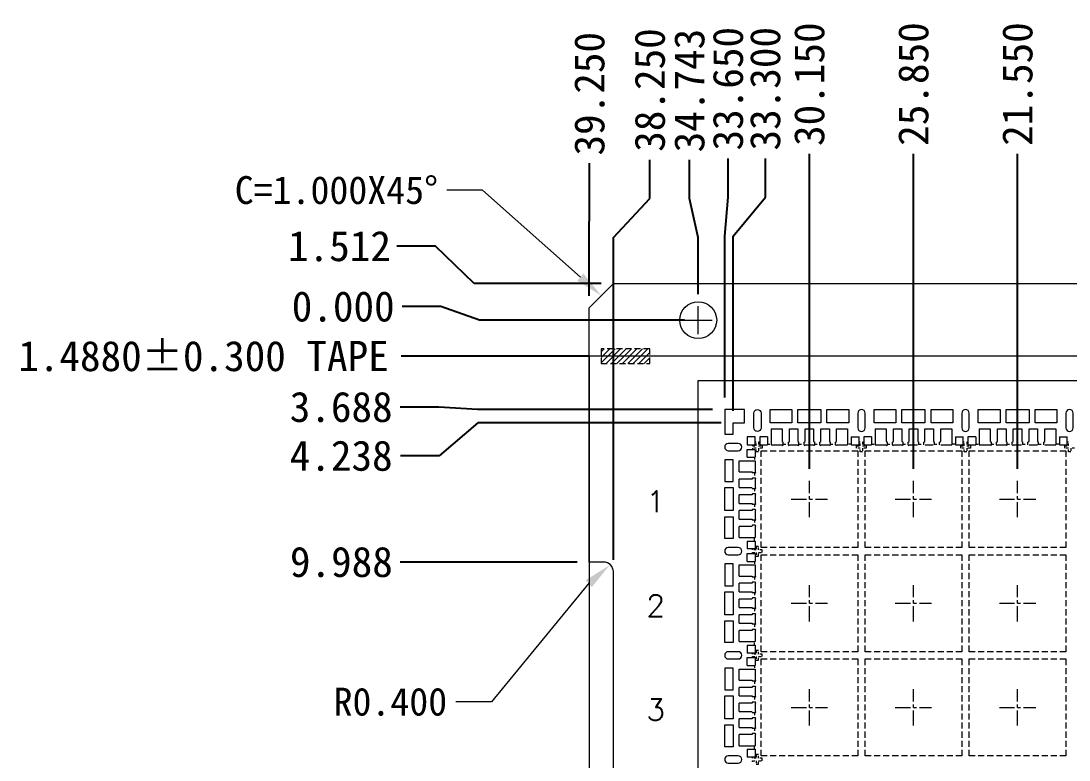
# Model space of a CAD drawing. Header units: millimetres. Extents: x -176 to -53, y -166 to -6.
# Drawn here: x -175.19 to -131.89, y -36.11 to -5.6 of the extents above; entities that cross this region are included whole.
import ezdxf

# ---------------------------------------------------------------- set-up
doc = ezdxf.new("R2010")
doc.units = ezdxf.units.MM
for name, pattern in [('CENTER', [2, 1.25, -0.25, 0.25, -0.25]), ('DASHED', [0.75, 0.5, -0.25]), ('HIDDEN', [0.375, 0.25, -0.125])]:
    doc.linetypes.add(name, pattern=pattern)
doc.layers.get('Defpoints').update_dxf_attribs({"lineweight": 18})
for name, color, linetype, lineweight in [('1', 7, 'Continuous', 18), ('1D', 4, 'Continuous', 18), ('DIM', 4, 'Continuous', 18), ('ETCH', 4, 'Continuous', 15), ('Pkg', 2, 'DASHED', 9)]:
    doc.layers.add(name, color=color, linetype=linetype, lineweight=lineweight)
doc.layers.add('标注', color=4, linetype='Continuous')
doc.styles.add('宋体', font='SimSun.ttf')
doc.dimstyles.new('St. ZB', dxfattribs={"dimtxt": 1.25, "dimasz": 0.8, "dimexe": 0.3, "dimexo": 0.2, "dimgap": 0.3, "dimtad": 0, "dimdec": 3, "dimzin": 0, "dimdsep": 46, "dimtxsty": '宋体', "dimcen": 0.09, "dimdle": 1.6, "dimclrd": 7, "dimclre": 1, "dimclrt": 256, "dimadec": 0, "dimazin": 0, "dimtfac": 1, "dimtdec": 3, "dimtmove": 0, "dimatfit": 3, "dimfxl": 1, "dimtolj": 1, "dimtzin": 0, "dimarcsym": 0})

# ---------------------------------------------------------------- blocks, each defined once
blk = doc.blocks.new('*D20')
at = {"layer": 'Defpoints', "color": 0, "transparency": 16777216}
for p in [(1749.783, 719.327), (1771.333, 712.452), (1749.783, 705.814)]:
    blk.add_point(p, dxfattribs=at)
at = {"layer": '标注', "color": 1, "linetype": 'Continuous', "lineweight": -2, "transparency": 16777216}
blk.add_line((1749.783, 706.314), (1749.783, 719.327), dxfattribs=at)
at = {"layer": '标注', "lineweight": 5, "transparency": 16777216, "insert": (1749.783, 722.203), "char_height": 1.25, "attachment_point": 5, "rotation": 90, "style": '宋体'}
blk.add_mtext('\\A1;21.550', dxfattribs=at)
blk = doc.blocks.new('*D21')
at = {"layer": 'Defpoints', "color": 0, "transparency": 16777216}
for p in [(1745.483, 719.327), (1771.333, 712.452), (1745.483, 705.814)]:
    blk.add_point(p, dxfattribs=at)
at = {"layer": '标注', "color": 1, "linetype": 'Continuous', "lineweight": -2, "transparency": 16777216}
blk.add_line((1745.483, 706.314), (1745.483, 719.327), dxfattribs=at)
at = {"layer": '标注', "lineweight": 5, "transparency": 16777216, "insert": (1745.483, 722.203), "char_height": 1.25, "attachment_point": 5, "rotation": 90, "style": '宋体'}
blk.add_mtext('\\A1;25.850', dxfattribs=at)
blk = doc.blocks.new('*D22')
at = {"layer": 'Defpoints', "color": 0, "transparency": 16777216}
for p in [(1741.183, 719.327), (1771.333, 712.452), (1741.183, 705.814)]:
    blk.add_point(p, dxfattribs=at)
at = {"layer": '标注', "color": 1, "linetype": 'Continuous', "lineweight": -2, "transparency": 16777216}
blk.add_line((1741.183, 706.314), (1741.183, 719.327), dxfattribs=at)
at = {"layer": '标注', "lineweight": 5, "transparency": 16777216, "insert": (1741.183, 722.196), "char_height": 1.25, "attachment_point": 5, "rotation": 90, "style": '宋体'}
blk.add_mtext('\\A1;30.150', dxfattribs=at)
blk = doc.blocks.new('*D31')
at = {"layer": 'Defpoints', "color": 0, "transparency": 16777216}
for p in [(1737.822, 719.125), (1771.333, 712.452), (1737.683, 708.764)]:
    blk.add_point(p, dxfattribs=at)
at = {"layer": '标注', "color": 1, "lineweight": -2, "transparency": 16777216}
for p, q in [((1737.822, 717.525), (1737.822, 719.125)), ((1737.683, 715.925), (1737.822, 717.525)), ((1737.683, 709.264), (1737.683, 715.925))]:
    blk.add_line(p, q, dxfattribs=at)
at = {"layer": '标注', "lineweight": 5, "transparency": 16777216, "insert": (1737.822, 722.009), "char_height": 1.25, "attachment_point": 5, "rotation": 90, "style": '宋体'}
blk.add_mtext('\\A1;33.650', dxfattribs=at)
blk = doc.blocks.new('*D32')
at = {"layer": 'Defpoints', "color": 0, "transparency": 16777216}
for p in [(1736.229, 719.073), (1736.59, 713.027), (1771.333, 712.452)]:
    blk.add_point(p, dxfattribs=at)
at = {"layer": '标注', "color": 1, "linetype": 'Continuous', "lineweight": -2, "transparency": 16777216}
for p, q in [((1736.229, 717.473), (1736.229, 719.073)), ((1736.59, 715.873), (1736.229, 717.473)), ((1736.59, 713.527), (1736.59, 715.873))]:
    blk.add_line(p, q, dxfattribs=at)
at = {"layer": '标注', "lineweight": 5, "transparency": 16777216, "insert": (1736.229, 721.932), "char_height": 1.25, "attachment_point": 5, "rotation": 90, "style": '宋体'}
blk.add_mtext('\\A1;34.743', dxfattribs=at)
blk = doc.blocks.new('*D33')
at = {"layer": 'Defpoints', "color": 0, "transparency": 16777216}
for p in [(1732.098, 718.933), (1732.083, 712.964), (1771.333, 712.452)]:
    blk.add_point(p, dxfattribs=at)
at = {"layer": '标注', "color": 1, "linetype": 'Continuous', "lineweight": -2, "transparency": 16777216}
for p, q in [((1732.098, 717.333), (1732.098, 718.933)), ((1732.083, 715.733), (1732.098, 717.333)), ((1732.083, 713.464), (1732.083, 715.733))]:
    blk.add_line(p, q, dxfattribs=at)
at = {"layer": '标注', "lineweight": 5, "transparency": 16777216, "insert": (1732.098, 721.802), "char_height": 1.25, "attachment_point": 5, "rotation": 90, "style": '宋体'}
blk.add_mtext('\\A1;39.250', dxfattribs=at)
blk = doc.blocks.new('*D34')
at = {"layer": 'Defpoints', "color": 0, "transparency": 16777216}
for p in [(1734.594, 719.071), (1771.333, 712.452), (1733.083, 702.064)]:
    blk.add_point(p, dxfattribs=at)
at = {"layer": '标注', "color": 1, "lineweight": -2, "transparency": 16777216}
for p, q in [((1734.594, 717.471), (1734.594, 719.071)), ((1733.083, 715.871), (1734.594, 717.471)), ((1733.083, 702.564), (1733.083, 715.871))]:
    blk.add_line(p, q, dxfattribs=at)
at = {"layer": '标注', "lineweight": 5, "transparency": 16777216, "insert": (1734.594, 721.955), "char_height": 1.25, "attachment_point": 5, "rotation": 90, "style": '宋体'}
blk.add_mtext('\\A1;38.250', dxfattribs=at)
blk = doc.blocks.new('*D35')
at = {"layer": 'Defpoints', "color": 0, "transparency": 16777216}
for p in [(1736.59, 712.452), (1724.278, 702.466), (1732.083, 702.464)]:
    blk.add_point(p, dxfattribs=at)
at = {"layer": '标注', "color": 1, "linetype": 'Continuous', "lineweight": -2, "transparency": 16777216}
for p, q in [((1725.878, 702.466), (1724.278, 702.466)), ((1727.478, 702.464), (1725.878, 702.466)), ((1731.583, 702.464), (1727.478, 702.464))]:
    blk.add_line(p, q, dxfattribs=at)
at = {"layer": '标注', "lineweight": 5, "transparency": 16777216, "insert": (1721.846, 702.466), "char_height": 1.25, "attachment_point": 5, "style": '宋体'}
blk.add_mtext('\\A1;9.988', dxfattribs=at)
blk = doc.blocks.new('*D36')
at = {"layer": 'Defpoints', "color": 0, "transparency": 16777216}
for p in [(1736.59, 712.452), (1738.033, 708.214), (1724.288, 706.851)]:
    blk.add_point(p, dxfattribs=at)
at = {"layer": '标注', "color": 1, "lineweight": -2, "transparency": 16777216}
for p, q in [((1727.488, 708.214), (1725.888, 706.851)), ((1737.533, 708.214), (1727.488, 708.214)), ((1725.888, 706.851), (1724.288, 706.851))]:
    blk.add_line(p, q, dxfattribs=at)
at = {"layer": '标注', "lineweight": 5, "transparency": 16777216, "insert": (1721.837, 706.851), "char_height": 1.25, "attachment_point": 5, "style": '宋体'}
blk.add_mtext('\\A1;4.238', dxfattribs=at)
blk = doc.blocks.new('*D37')
at = {"layer": 'Defpoints', "color": 0, "transparency": 16777216}
for p in [(1736.59, 712.452), (1724.267, 708.865), (1737.683, 708.764)]:
    blk.add_point(p, dxfattribs=at)
at = {"layer": '标注', "color": 1, "lineweight": -2, "transparency": 16777216}
for p, q in [((1725.867, 708.865), (1724.267, 708.865)), ((1727.467, 708.764), (1725.867, 708.865)), ((1737.183, 708.764), (1727.467, 708.764))]:
    blk.add_line(p, q, dxfattribs=at)
at = {"layer": '标注', "lineweight": 5, "transparency": 16777216, "insert": (1721.837, 708.865), "char_height": 1.25, "attachment_point": 5, "style": '宋体'}
blk.add_mtext('\\A1;3.688', dxfattribs=at)
blk = doc.blocks.new('*D38')
at = {"layer": 'Defpoints', "color": 0, "transparency": 16777216}
for p in [(1724.133, 715.504), (1733.083, 713.964), (1736.59, 712.452)]:
    blk.add_point(p, dxfattribs=at)
at = {"layer": '标注', "color": 1, "linetype": 'Continuous', "lineweight": -2, "transparency": 16777216}
for p, q in [((1725.733, 715.504), (1724.133, 715.504)), ((1727.333, 713.964), (1725.733, 715.504)), ((1732.583, 713.964), (1727.333, 713.964))]:
    blk.add_line(p, q, dxfattribs=at)
at = {"layer": '标注', "lineweight": 5, "transparency": 16777216, "insert": (1721.767, 715.504), "char_height": 1.25, "attachment_point": 5, "style": '宋体'}
blk.add_mtext('\\A1;1.512', dxfattribs=at)
blk = doc.blocks.new('*D39')
at = {"layer": 'Defpoints', "color": 0, "transparency": 16777216}
for p in [(1736.59, 712.452), (1725.654, 682.471), (1732.083, 682.464)]:
    blk.add_point(p, dxfattribs=at)
at = {"layer": '标注', "color": 1, "linetype": 'Continuous', "lineweight": -2, "transparency": 16777216}
for p, q in [((1727.254, 682.471), (1725.654, 682.471)), ((1728.854, 682.464), (1727.254, 682.471)), ((1731.583, 682.464), (1728.854, 682.464))]:
    blk.add_line(p, q, dxfattribs=at)
at = {"layer": '标注', "lineweight": 5, "transparency": 16777216, "insert": (1722.785, 682.471), "char_height": 1.25, "attachment_point": 5, "style": '宋体'}
blk.add_mtext('\\A1;29.988', dxfattribs=at)
blk = doc.blocks.new('*D40')
at = {"layer": 'Defpoints', "color": 0, "transparency": 16777216}
for p in [(1736.59, 712.452), (1725.668, 667.471), (1732.083, 667.464)]:
    blk.add_point(p, dxfattribs=at)
at = {"layer": '标注', "color": 1, "linetype": 'Continuous', "lineweight": -2, "transparency": 16777216}
for p, q in [((1727.268, 667.471), (1725.668, 667.471)), ((1728.868, 667.464), (1727.268, 667.471)), ((1731.583, 667.464), (1728.868, 667.464))]:
    blk.add_line(p, q, dxfattribs=at)
at = {"layer": '标注', "lineweight": 5, "transparency": 16777216, "insert": (1722.785, 667.471), "char_height": 1.25, "attachment_point": 5, "style": '宋体'}
blk.add_mtext('\\A1;44.988', dxfattribs=at)
blk = doc.blocks.new('*D41')
at = {"layer": 'Defpoints', "color": 0, "transparency": 16777216}
for p in [(1736.59, 712.452), (1725.717, 674.962), (1733.682, 674.964)]:
    blk.add_point(p, dxfattribs=at)
at = {"layer": '标注', "color": 1, "linetype": 'Continuous', "lineweight": -2, "transparency": 16777216}
for p, q in [((1727.317, 674.962), (1725.717, 674.962)), ((1728.917, 674.964), (1727.317, 674.962)), ((1733.182, 674.964), (1728.917, 674.964))]:
    blk.add_line(p, q, dxfattribs=at)
at = {"layer": '标注', "lineweight": 5, "transparency": 16777216, "insert": (1722.855, 674.962), "char_height": 1.25, "attachment_point": 5, "style": '宋体'}
blk.add_mtext('\\A1;37.488', dxfattribs=at)
blk = doc.blocks.new('*D42')
at = {"layer": 'Defpoints', "color": 0, "transparency": 16777216}
for p in [(1736.59, 712.452), (1726.074, 638.978), (1732.588, 638.964)]:
    blk.add_point(p, dxfattribs=at)
at = {"layer": '标注', "color": 1, "linetype": 'Continuous', "lineweight": -2, "transparency": 16777216}
for p, q in [((1727.674, 638.978), (1726.074, 638.978)), ((1729.274, 638.964), (1727.674, 638.978)), ((1732.088, 638.964), (1729.274, 638.964))]:
    blk.add_line(p, q, dxfattribs=at)
at = {"layer": '标注', "lineweight": 5, "transparency": 16777216, "insert": (1717.413, 638.978), "char_height": 1.25, "attachment_point": 5, "style": '宋体'}
blk.add_mtext('\\A1;73.4880%%p0.300 TAPE', dxfattribs=at)
blk = doc.blocks.new('*D43')
at = {"layer": 'Defpoints', "color": 0, "transparency": 16777216}
for p in [(1736.59, 712.452), (1726.185, 635.95), (1733.083, 635.964)]:
    blk.add_point(p, dxfattribs=at)
at = {"layer": '标注', "color": 1, "linetype": 'Continuous', "lineweight": -2, "transparency": 16777216}
for p, q in [((1727.785, 635.95), (1726.185, 635.95)), ((1729.385, 635.964), (1727.785, 635.95)), ((1732.583, 635.964), (1729.385, 635.964))]:
    blk.add_line(p, q, dxfattribs=at)
at = {"layer": '标注', "lineweight": 5, "transparency": 16777216, "insert": (1723.326, 635.95), "char_height": 1.25, "attachment_point": 5, "style": '宋体'}
blk.add_mtext('\\A1;76.488', dxfattribs=at)
blk = doc.blocks.new('*D44')
at = {"layer": 'Defpoints', "color": 0, "transparency": 16777216}
for p in [(1724.356, 713.013), (1736.515, 712.452), (1736.59, 712.452)]:
    blk.add_point(p, dxfattribs=at)
at = {"layer": '标注', "color": 1, "linetype": 'Continuous', "lineweight": -2, "transparency": 16777216}
for p, q in [((1725.956, 713.013), (1724.356, 713.013)), ((1727.556, 712.452), (1725.956, 713.013)), ((1736.015, 712.452), (1727.556, 712.452))]:
    blk.add_line(p, q, dxfattribs=at)
at = {"layer": '标注', "lineweight": 5, "transparency": 16777216, "insert": (1721.92, 713.013), "char_height": 1.25, "attachment_point": 5, "style": '宋体'}
blk.add_mtext('\\A1;0.000', dxfattribs=at)
blk = doc.blocks.new('*D45')
at = {"layer": 'Defpoints', "color": 0, "transparency": 16777216}
for p in [(1736.59, 712.452), (1724.32, 710.964), (1732.583, 710.964)]:
    blk.add_point(p, dxfattribs=at)
at = {"layer": '标注', "color": 1, "linetype": 'Continuous', "lineweight": -2, "transparency": 16777216}
blk.add_line((1732.083, 710.964), (1724.32, 710.964), dxfattribs=at)
at = {"layer": '标注', "lineweight": 5, "transparency": 16777216, "insert": (1716.148, 710.964), "char_height": 1.25, "attachment_point": 5, "style": '宋体'}
blk.add_mtext('\\A1;1.4880%%P0.300 TAPE', dxfattribs=at)
blk = doc.blocks.new('*D50')
at = {"layer": 'Defpoints', "color": 0, "transparency": 16777216}
for p in [(1736.59, 712.452), (1725.668, 647.464), (1732.083, 647.464)]:
    blk.add_point(p, dxfattribs=at)
at = {"layer": '标注', "color": 1, "lineweight": -2, "transparency": 16777216}
blk.add_line((1731.583, 647.464), (1725.668, 647.464), dxfattribs=at)
at = {"layer": '标注', "lineweight": 5, "transparency": 16777216, "insert": (1722.781, 647.464), "char_height": 1.25, "attachment_point": 5, "style": '宋体'}
blk.add_mtext('\\A1;64.988', dxfattribs=at)
blk = doc.blocks.new('*D51')
at = {"layer": 'Defpoints', "color": 0, "transparency": 16777216}
for p in [(1739.362, 719.125), (1771.333, 712.452), (1738.033, 708.214)]:
    blk.add_point(p, dxfattribs=at)
at = {"layer": '标注', "color": 1, "lineweight": -2, "transparency": 16777216}
for p, q in [((1739.362, 717.525), (1739.362, 719.125)), ((1738.033, 715.925), (1739.362, 717.525)), ((1738.033, 708.714), (1738.033, 715.925))]:
    blk.add_line(p, q, dxfattribs=at)
at = {"layer": '标注', "lineweight": 5, "transparency": 16777216, "insert": (1739.362, 722.009), "char_height": 1.25, "attachment_point": 5, "rotation": 90, "style": '宋体'}
blk.add_mtext('\\A1;33.300', dxfattribs=at)

msp = doc.modelspace()

# ---------------------------------------------------------------- hatches: boundary and pattern name
at = {"layer": '1D', "lineweight": 5}
msp.add_hatch(color=256, dxfattribs=at).paths.add_polyline_path([(-152.2058, -16.3201), (-151.2178, -16.9391), (-151.9516, -16.0331)], flags=0)
at = {"layer": 'ETCH', "lineweight": 5}
h = msp.add_hatch(dxfattribs=at)
h.set_pattern_fill('ANSI31', color=256, scale=0.05)
h.set_pattern_definition([(45, (0.1879, 0.80497), (-0.1122532, 0.1122532), [])])
h.paths.add_polyline_path([(-91.9282, -148.3147), (-92.5282, -148.3147), (-92.5282, -148.399), (-91.9282, -148.399)])
h.paths.add_polyline_path([(-91.9282, -148.219), (-92.5282, -148.219), (-92.5282, -148.3147), (-91.9282, -148.3147)])
h.paths.add_polyline_path([(-91.9282, -126.709), (-92.5282, -126.709), (-92.5282, -126.799), (-91.9282, -126.799)])
h.paths.add_polyline_path([(-91.9282, -126.619), (-92.5282, -126.619), (-92.5282, -126.709), (-91.9282, -126.709)])
h.paths.add_polyline_path([(-168.4282, -126.709), (-169.0282, -126.709), (-169.0282, -126.799), (-168.4282, -126.799)])
h.paths.add_polyline_path([(-168.4282, -126.619), (-169.0282, -126.619), (-169.0282, -126.709), (-168.4282, -126.709)])
h.paths.add_polyline_path([(-149.2178, -91.4391), (-151.2178, -91.4391), (-151.2178, -91.7391), (-149.2178, -91.7391)])
h.paths.add_polyline_path([(-149.2178, -91.1391), (-151.2178, -91.1391), (-151.2178, -91.4391), (-149.2178, -91.4391)])
h.paths.add_polyline_path([(-149.2178, -19.4391), (-151.2178, -19.4391), (-151.2178, -19.7391), (-149.2178, -19.7391)])
h.paths.add_polyline_path([(-149.2178, -19.1391), (-151.2178, -19.1391), (-151.2178, -19.4391), (-149.2178, -19.4391)])
h.paths.add_polyline_path([(-168.4282, -148.3147), (-169.0282, -148.3147), (-169.0282, -148.399), (-168.4282, -148.399)])
h.paths.add_polyline_path([(-168.4282, -148.219), (-169.0282, -148.219), (-169.0282, -148.3147), (-168.4282, -148.3147)])

# ---------------------------------------------------------------- linework, layer by layer
at = {"color": 1, "linetype": 'CENTER', "lineweight": 5, "ltscale": 0.5}
for p, q in [((-142.6178, -26.0891), (-142.6178, -24.5891)), ((-138.3178, -26.0891), (-138.3178, -24.5891)), ((-134.0178, -26.0891), (-134.0178, -24.5891)), ((-143.3678, -25.3391), (-141.8678, -25.3391)), ((-139.0678, -25.3391), (-137.5678, -25.3391)), ((-134.7678, -25.3391), (-133.2678, -25.3391)), ((-142.6178, -30.3891), (-142.6178, -28.8891)), ((-138.3178, -30.3891), (-138.3178, -28.8891)), ((-134.0178, -30.3891), (-134.0178, -28.8891)), ((-143.3678, -29.6391), (-141.8678, -29.6391)), ((-139.0678, -29.6391), (-137.5678, -29.6391)), ((-134.7678, -29.6391), (-133.2678, -29.6391)), ((-142.6178, -34.6891), (-142.6178, -33.1891)), ((-138.3178, -34.6891), (-138.3178, -33.1891)), ((-134.0178, -34.6891), (-134.0178, -33.1891)), ((-143.3678, -33.9391), (-141.8678, -33.9391)), ((-139.0678, -33.9391), (-137.5678, -33.9391)), ((-134.7678, -33.9391), (-133.2678, -33.9391))]:
    msp.add_line(p, q, dxfattribs=at)
at = {"layer": '1', "lineweight": 5}
for p, q in [((-151.7178, -17.4391), (-150.7178, -16.4391)), ((-150.7178, -16.4391), (-75.2178, -16.4391)), ((-144.1978, -22.4391), (-143.7428, -22.4391)), ((-143.4428, -22.4391), (-143.0928, -22.4391)), ((-142.7928, -22.4391), (-142.4428, -22.4391)), ((-142.1428, -22.4391), (-141.7928, -22.4391)), ((-141.4928, -22.4391), (-141.0378, -22.4391)), ((-139.8978, -22.4391), (-139.4428, -22.4391)), ((-139.1428, -22.4391), (-138.7928, -22.4391)), ((-138.4928, -22.4391), (-138.1428, -22.4391)), ((-137.8428, -22.4391), (-137.4928, -22.4391)), ((-137.1928, -22.4391), (-136.7378, -22.4391)), ((-135.5978, -22.4391), (-135.1428, -22.4391)), ((-134.8428, -22.4391), (-134.4928, -22.4391)), ((-134.1928, -22.4391), (-133.8428, -22.4391)), ((-133.5428, -22.4391), (-133.1928, -22.4391)), ((-132.8928, -22.4391), (-132.4378, -22.4391)), ((-145.5178, -24.2141), (-145.5178, -23.7591)), ((-145.5178, -24.8641), (-145.5178, -24.5141)), ((-145.5178, -25.5141), (-145.5178, -25.1641)), ((-145.5178, -26.1641), (-145.5178, -25.8141)), ((-145.5178, -26.9191), (-145.5178, -26.4641)), ((-145.5178, -28.5141), (-145.5178, -28.0591)), ((-145.5178, -29.1641), (-145.5178, -28.8141)), ((-145.5178, -29.8141), (-145.5178, -29.4641)), ((-145.5178, -30.4641), (-145.5178, -30.1141)), ((-145.5178, -31.2191), (-145.5178, -30.7641)), ((-145.5178, -32.8141), (-145.5178, -32.3591)), ((-145.5178, -33.4641), (-145.5178, -33.1141)), ((-145.5178, -34.1141), (-145.5178, -33.7641)), ((-145.5178, -34.7641), (-145.5178, -34.4141)), ((-145.5178, -35.5191), (-145.5178, -35.0641))]:
    msp.add_line(p, q, dxfattribs=at)
at = {"layer": '1'}
for p, q in [((-151.7178, -27.9391), (-151.7178, -17.4391)), ((-151.1178, -27.9391), (-151.7178, -27.9391)), ((-150.7178, -47.5391), (-150.7178, -28.3391))]:
    msp.add_line(p, q, dxfattribs=at)
at = {"layer": '1', "linetype": 'Continuous', "lineweight": 5}
for p, q in [((-144.1978, -22.4391), (-144.1978, -23.0941)), ((-143.7428, -22.4391), (-143.7428, -22.9654)), ((-143.4428, -22.9654), (-143.4428, -22.4391)), ((-143.0928, -22.4391), (-143.0928, -22.9654)), ((-142.7928, -22.9654), (-142.7928, -22.4391)), ((-142.4428, -22.4391), (-142.4428, -22.9654)), ((-142.1428, -22.9654), (-142.1428, -22.4391)), ((-141.7928, -22.4391), (-141.7928, -22.9654)), ((-141.4928, -22.9654), (-141.4928, -22.4391)), ((-141.0378, -22.4391), (-141.0378, -23.0941)), ((-139.8978, -22.4391), (-139.8978, -23.0941)), ((-139.4428, -22.4391), (-139.4428, -22.9654)), ((-139.1428, -22.9654), (-139.1428, -22.4391)), ((-138.7928, -22.4391), (-138.7928, -22.9654)), ((-138.4928, -22.9654), (-138.4928, -22.4391)), ((-138.1428, -22.4391), (-138.1428, -22.9654)), ((-137.8428, -22.9654), (-137.8428, -22.4391)), ((-137.4928, -22.4391), (-137.4928, -22.9654)), ((-137.1928, -22.9654), (-137.1928, -22.4391)), ((-136.7378, -22.4391), (-136.7378, -23.0941)), ((-135.5978, -22.4391), (-135.5978, -23.0941)), ((-135.1428, -22.4391), (-135.1428, -22.9654)), ((-134.8428, -22.9654), (-134.8428, -22.4391)), ((-134.4928, -22.4391), (-134.4928, -22.9654)), ((-134.1928, -22.9654), (-134.1928, -22.4391)), ((-133.8428, -22.4391), (-133.8428, -22.9654)), ((-133.5428, -22.9654), (-133.5428, -22.4391)), ((-133.1928, -22.4391), (-133.1928, -22.9654)), ((-132.8928, -22.9654), (-132.8928, -22.4391)), ((-132.4378, -22.4391), (-132.4378, -23.0941)), ((-144.3478, -22.7691), (-144.6728, -22.7691)), ((-144.3478, -22.7691), (-144.3478, -23.0941)), ((-140.8878, -22.7691), (-140.8878, -23.0941)), ((-140.8878, -22.7691), (-140.5628, -22.7691)), ((-140.0478, -22.7691), (-140.3728, -22.7691)), ((-140.0478, -22.7691), (-140.0478, -23.0941)), ((-136.5878, -22.7691), (-136.5878, -23.0941)), ((-136.5878, -22.7691), (-136.2628, -22.7691)), ((-135.7478, -22.7691), (-136.0728, -22.7691)), ((-135.7478, -22.7691), (-135.7478, -23.0941)), ((-132.2878, -22.7691), (-132.2878, -23.0941)), ((-132.2878, -22.7691), (-131.9628, -22.7691)), ((-145.1878, -23.6091), (-145.1878, -23.2841)), ((-143.7428, -22.9654), (-143.6978, -22.9891)), ((-143.6978, -23.0941), (-143.6978, -22.9891)), ((-143.4878, -22.9891), (-143.4428, -22.9654)), ((-143.4878, -23.0941), (-143.4878, -22.9891)), ((-143.0928, -22.9654), (-143.0478, -22.9891)), ((-143.0478, -23.0941), (-143.0478, -22.9891)), ((-142.8378, -22.9891), (-142.7928, -22.9654)), ((-142.8378, -23.0941), (-142.8378, -22.9891)), ((-142.4428, -22.9654), (-142.3978, -22.9891)), ((-142.3978, -23.0941), (-142.3978, -22.9891)), ((-142.1878, -22.9891), (-142.1428, -22.9654)), ((-142.1878, -23.0941), (-142.1878, -22.9891)), ((-141.7928, -22.9654), (-141.7478, -22.9891)), ((-141.7478, -23.0941), (-141.7478, -22.9891)), ((-141.5378, -22.9891), (-141.4928, -22.9654)), ((-141.5378, -23.0941), (-141.5378, -22.9891)), ((-139.4428, -22.9654), (-139.3978, -22.9891)), ((-139.3978, -23.0941), (-139.3978, -22.9891)), ((-139.1878, -22.9891), (-139.1428, -22.9654)), ((-139.1878, -23.0941), (-139.1878, -22.9891)), ((-138.7928, -22.9654), (-138.7478, -22.9891)), ((-138.7478, -23.0941), (-138.7478, -22.9891)), ((-138.5378, -22.9891), (-138.4928, -22.9654)), ((-138.5378, -23.0941), (-138.5378, -22.9891)), ((-138.1428, -22.9654), (-138.0978, -22.9891)), ((-138.0978, -23.0941), (-138.0978, -22.9891)), ((-137.8878, -22.9891), (-137.8428, -22.9654)), ((-137.8878, -23.0941), (-137.8878, -22.9891)), ((-137.4928, -22.9654), (-137.4478, -22.9891)), ((-137.4478, -23.0941), (-137.4478, -22.9891)), ((-137.2378, -22.9891), (-137.1928, -22.9654)), ((-137.2378, -23.0941), (-137.2378, -22.9891)), ((-135.1428, -22.9654), (-135.0978, -22.9891)), ((-135.0978, -23.0941), (-135.0978, -22.9891)), ((-134.8878, -22.9891), (-134.8428, -22.9654)), ((-134.8878, -23.0941), (-134.8878, -22.9891)), ((-134.4928, -22.9654), (-134.4478, -22.9891)), ((-134.4478, -23.0941), (-134.4478, -22.9891)), ((-134.2378, -22.9891), (-134.1928, -22.9654)), ((-134.2378, -23.0941), (-134.2378, -22.9891)), ((-133.8428, -22.9654), (-133.7978, -22.9891)), ((-133.7978, -23.0941), (-133.7978, -22.9891)), ((-133.5878, -22.9891), (-133.5428, -22.9654)), ((-133.5878, -23.0941), (-133.5878, -22.9891)), ((-133.1928, -22.9654), (-133.1478, -22.9891)), ((-133.1478, -23.0941), (-133.1478, -22.9891)), ((-132.9378, -22.9891), (-132.8928, -22.9654)), ((-132.9378, -23.0941), (-132.9378, -22.9891)), ((-145.5178, -23.7591), (-144.8628, -23.7591)), ((-145.1878, -23.6091), (-144.8628, -23.6091)), ((-145.5178, -24.2141), (-144.9915, -24.2141)), ((-144.9915, -24.2141), (-144.9678, -24.2591)), ((-144.9915, -24.5141), (-145.5178, -24.5141)), ((-144.9678, -24.4691), (-144.9915, -24.5141)), ((-144.8628, -24.2591), (-144.9678, -24.2591)), ((-144.8628, -24.4691), (-144.9678, -24.4691)), ((-145.5178, -24.8641), (-144.9915, -24.8641)), ((-144.9915, -24.8641), (-144.9678, -24.9091)), ((-144.8628, -24.9091), (-144.9678, -24.9091)), ((-144.9915, -25.1641), (-145.5178, -25.1641)), ((-145.5178, -25.5141), (-144.9915, -25.5141)), ((-144.9678, -25.1191), (-144.9915, -25.1641)), ((-144.9915, -25.5141), (-144.9678, -25.5591)), ((-144.8628, -25.1191), (-144.9678, -25.1191)), ((-144.9915, -25.8141), (-145.5178, -25.8141)), ((-144.9678, -25.7691), (-144.9915, -25.8141)), ((-144.8628, -25.5591), (-144.9678, -25.5591)), ((-144.8628, -25.7691), (-144.9678, -25.7691)), ((-145.5178, -26.1641), (-144.9915, -26.1641)), ((-144.9915, -26.1641), (-144.9678, -26.2091)), ((-144.8628, -26.2091), (-144.9678, -26.2091)), ((-144.9915, -26.4641), (-145.5178, -26.4641)), ((-144.9678, -26.4191), (-144.9915, -26.4641)), ((-144.8628, -26.4191), (-144.9678, -26.4191)), ((-145.5178, -26.9191), (-144.8628, -26.9191)), ((-145.1878, -27.0691), (-145.1878, -27.3941)), ((-145.1878, -27.0691), (-144.8628, -27.0691)), ((-145.1878, -27.9091), (-145.1878, -27.5841)), ((-145.5178, -28.0591), (-144.8628, -28.0591)), ((-145.1878, -27.9091), (-144.8628, -27.9091)), ((-145.5178, -28.5141), (-144.9915, -28.5141)), ((-144.9915, -28.5141), (-144.9678, -28.5591)), ((-144.8628, -28.5591), (-144.9678, -28.5591)), ((-144.9915, -28.8141), (-145.5178, -28.8141)), ((-144.9678, -28.7691), (-144.9915, -28.8141)), ((-144.8628, -28.7691), (-144.9678, -28.7691)), ((-145.5178, -29.1641), (-144.9915, -29.1641)), ((-144.9915, -29.1641), (-144.9678, -29.2091)), ((-144.9678, -29.4191), (-144.9915, -29.4641)), ((-144.8628, -29.2091), (-144.9678, -29.2091)), ((-144.8628, -29.4191), (-144.9678, -29.4191)), ((-144.9915, -29.4641), (-145.5178, -29.4641)), ((-145.5178, -29.8141), (-144.9915, -29.8141)), ((-144.9915, -29.8141), (-144.9678, -29.8591)), ((-144.8628, -29.8591), (-144.9678, -29.8591)), ((-144.9915, -30.1141), (-145.5178, -30.1141)), ((-144.9678, -30.0691), (-144.9915, -30.1141)), ((-144.8628, -30.0691), (-144.9678, -30.0691)), ((-145.5178, -30.4641), (-144.9915, -30.4641)), ((-144.9915, -30.4641), (-144.9678, -30.5091)), ((-144.9678, -30.7191), (-144.9915, -30.7641)), ((-144.8628, -30.5091), (-144.9678, -30.5091)), ((-144.8628, -30.7191), (-144.9678, -30.7191)), ((-144.9915, -30.7641), (-145.5178, -30.7641)), ((-145.5178, -31.2191), (-144.8628, -31.2191)), ((-145.1878, -31.3691), (-145.1878, -31.6941)), ((-145.1878, -31.3691), (-144.8628, -31.3691)), ((-145.1878, -32.2091), (-145.1878, -31.8841)), ((-145.5178, -32.3591), (-144.8628, -32.3591)), ((-145.1878, -32.2091), (-144.8628, -32.2091)), ((-145.5178, -32.8141), (-144.9915, -32.8141)), ((-144.9915, -32.8141), (-144.9678, -32.8591)), ((-144.8628, -32.8591), (-144.9678, -32.8591)), ((-144.9915, -33.1141), (-145.5178, -33.1141)), ((-144.9678, -33.0691), (-144.9915, -33.1141)), ((-144.8628, -33.0691), (-144.9678, -33.0691)), ((-145.5178, -33.4641), (-144.9915, -33.4641)), ((-144.9915, -33.7641), (-145.5178, -33.7641)), ((-144.9915, -33.4641), (-144.9678, -33.5091)), ((-144.9678, -33.7191), (-144.9915, -33.7641)), ((-144.8628, -33.5091), (-144.9678, -33.5091)), ((-144.8628, -33.7191), (-144.9678, -33.7191)), ((-145.5178, -34.1141), (-144.9915, -34.1141)), ((-144.9915, -34.1141), (-144.9678, -34.1591)), ((-144.8628, -34.1591), (-144.9678, -34.1591)), ((-144.9915, -34.4141), (-145.5178, -34.4141)), ((-144.9678, -34.3691), (-144.9915, -34.4141)), ((-144.8628, -34.3691), (-144.9678, -34.3691)), ((-145.5178, -34.7641), (-144.9915, -34.7641)), ((-144.9915, -35.0641), (-145.5178, -35.0641)), ((-144.9915, -34.7641), (-144.9678, -34.8091)), ((-144.9678, -35.0191), (-144.9915, -35.0641)), ((-144.8628, -34.8091), (-144.9678, -34.8091)), ((-144.8628, -35.0191), (-144.9678, -35.0191)), ((-145.5178, -35.5191), (-144.8628, -35.5191)), ((-145.1878, -35.6691), (-145.1878, -35.9941)), ((-145.1878, -35.6691), (-144.8628, -35.6691))]:
    msp.add_line(p, q, dxfattribs=at)
at = {"layer": '1', "lineweight": 5}
msp.add_lwpolyline([(-145.2928, -22.1891), (-145.2928, -21.6391), (-146.1178, -21.6391), (-146.1178, -22.6641), (-145.7678, -22.6641), (-145.7678, -22.1891)], close=True, dxfattribs=at)
at = {"layer": '1', "lineweight": 5, "ltscale": 10}
for points in [[(-144.9178, -22.3941), (-144.9178, -21.7891, -1), (-144.6178, -21.7891), (-144.6178, -22.3941, -1)], [(-140.3178, -22.3941), (-140.3178, -21.7891, 1), (-140.6178, -21.7891), (-140.6178, -22.3941, 1)], [(-136.0178, -22.3941), (-136.0178, -21.7891, 1), (-136.3178, -21.7891), (-136.3178, -22.3941, 1)], [(-136.0178, -22.3941), (-136.0178, -21.7891, 1), (-136.3178, -21.7891), (-136.3178, -22.3941, 1)], [(-131.7178, -22.3941), (-131.7178, -21.7891, 1), (-132.0178, -21.7891), (-132.0178, -22.3941, 1)], [(-131.7178, -22.3941), (-131.7178, -21.7891, 1), (-132.0178, -21.7891), (-132.0178, -22.3941, 1)], [(-145.5628, -23.0391), (-145.9678, -23.0391, 1), (-145.9678, -23.3391), (-145.5628, -23.3391, 1)], [(-145.5628, -27.3391), (-145.9678, -27.3391, 1), (-145.9678, -27.6391), (-145.5628, -27.6391, 1)], [(-145.5628, -31.6391), (-145.9678, -31.6391, 1), (-145.9678, -31.9391), (-145.5628, -31.9391, 1)], [(-145.5628, -35.9391), (-145.9678, -35.9391, 1), (-145.9678, -36.2391), (-145.5628, -36.2391, 1)]]:
    msp.add_lwpolyline(points, format="xyb", close=True, dxfattribs=at)
for points in [[(-144.2428, -22.1891), (-144.2428, -21.6391), (-143.3428, -21.6391), (-143.3428, -22.1891)], [(-143.0928, -22.1891), (-143.0928, -21.6391), (-142.1428, -21.6391), (-142.1428, -22.1891)], [(-141.8928, -22.1891), (-141.8928, -21.6391), (-140.9928, -21.6391), (-140.9928, -22.1891)], [(-139.9428, -22.1891), (-139.9428, -21.6391), (-139.0428, -21.6391), (-139.0428, -22.1891)], [(-138.7928, -22.1891), (-138.7928, -21.6391), (-137.8428, -21.6391), (-137.8428, -22.1891)], [(-137.5928, -22.1891), (-137.5928, -21.6391), (-136.6928, -21.6391), (-136.6928, -22.1891)], [(-135.6428, -22.1891), (-135.6428, -21.6391), (-134.7428, -21.6391), (-134.7428, -22.1891)], [(-134.4928, -22.1891), (-134.4928, -21.6391), (-133.5428, -21.6391), (-133.5428, -22.1891)], [(-133.2928, -22.1891), (-133.2928, -21.6391), (-132.3928, -21.6391), (-132.3928, -22.1891)], [(-146.1178, -24.6141), (-145.7678, -24.6141), (-145.7678, -23.7141), (-146.1178, -23.7141)], [(-146.1178, -24.8641), (-145.7678, -24.8641), (-145.7678, -25.8141), (-146.1178, -25.8141)], [(-145.7678, -26.0641), (-145.7678, -26.9641), (-146.1178, -26.9641), (-146.1178, -26.0641)], [(-146.1178, -28.9141), (-145.7678, -28.9141), (-145.7678, -28.0141), (-146.1178, -28.0141)], [(-146.1178, -29.1641), (-145.7678, -29.1641), (-145.7678, -30.1141), (-146.1178, -30.1141)], [(-145.7678, -30.3641), (-145.7678, -31.2641), (-146.1178, -31.2641), (-146.1178, -30.3641)], [(-146.1178, -33.2141), (-145.7678, -33.2141), (-145.7678, -32.3141), (-146.1178, -32.3141)], [(-146.1178, -33.4641), (-145.7678, -33.4641), (-145.7678, -34.4141), (-146.1178, -34.4141)], [(-145.7678, -34.6641), (-145.7678, -35.5641), (-146.1178, -35.5641), (-146.1178, -34.6641)]]:
    msp.add_lwpolyline(points, close=True, dxfattribs=at)
at = {"layer": '1'}
msp.add_lwpolyline([(-145.1878, -23.0941), (-144.8628, -23.0941), (-144.8628, -22.7691), (-145.1878, -22.7691)], close=True, dxfattribs=at)
at = {"layer": '1', "linetype": 'Continuous', "lineweight": 5}
for points in [[(-144.6728, -22.7691), (-144.6728, -23.0941), (-144.3478, -23.0941)], [(-140.8878, -23.0941), (-140.5628, -23.0941), (-140.5628, -22.7691)], [(-140.3728, -22.7691), (-140.3728, -23.0941), (-140.0478, -23.0941)], [(-136.5878, -23.0941), (-136.2628, -23.0941), (-136.2628, -22.7691)], [(-136.0728, -22.7691), (-136.0728, -23.0941), (-135.7478, -23.0941)], [(-132.2878, -23.0941), (-131.9628, -23.0941), (-131.9628, -22.7691)], [(-145.1878, -23.2841), (-144.8628, -23.2841), (-144.8628, -23.6091)], [(-144.1978, -23.0941), (-143.7478, -23.0941)], [(-143.4378, -23.0941), (-143.0978, -23.0941)], [(-142.7878, -23.0941), (-142.4478, -23.0941)], [(-142.1378, -23.0941), (-141.7978, -23.0941)], [(-141.4878, -23.0941), (-141.0378, -23.0941)], [(-139.8978, -23.0941), (-139.4478, -23.0941)], [(-139.1378, -23.0941), (-138.7978, -23.0941)], [(-138.4878, -23.0941), (-138.1478, -23.0941)], [(-137.8378, -23.0941), (-137.4978, -23.0941)], [(-137.1878, -23.0941), (-136.7378, -23.0941)], [(-135.5978, -23.0941), (-135.1478, -23.0941)], [(-134.8378, -23.0941), (-134.4978, -23.0941)], [(-134.1878, -23.0941), (-133.8478, -23.0941)], [(-133.5378, -23.0941), (-133.1978, -23.0941)], [(-132.8878, -23.0941), (-132.4378, -23.0941)], [(-144.8628, -23.7591), (-144.8628, -24.2091)], [(-144.8628, -24.5191), (-144.8628, -24.8591)], [(-144.8628, -25.1691), (-144.8628, -25.5091)], [(-144.8628, -25.8191), (-144.8628, -26.1591)], [(-144.8628, -26.4691), (-144.8628, -26.9191)], [(-144.8628, -27.0691), (-144.8628, -27.3941), (-145.1878, -27.3941)], [(-145.1878, -27.5841), (-144.8628, -27.5841), (-144.8628, -27.9091)], [(-144.8628, -28.0591), (-144.8628, -28.5091)], [(-144.8628, -28.8191), (-144.8628, -29.1591)], [(-144.8628, -29.4691), (-144.8628, -29.8091)], [(-144.8628, -30.1191), (-144.8628, -30.4591)], [(-144.8628, -30.7691), (-144.8628, -31.2191)], [(-144.8628, -31.3691), (-144.8628, -31.6941), (-145.1878, -31.6941)], [(-145.1878, -31.8841), (-144.8628, -31.8841), (-144.8628, -32.2091)], [(-144.8628, -32.3591), (-144.8628, -32.8091)], [(-144.8628, -33.1191), (-144.8628, -33.4591)], [(-144.8628, -33.7691), (-144.8628, -34.1091)], [(-144.8628, -34.4191), (-144.8628, -34.7591)], [(-144.8628, -35.0691), (-144.8628, -35.5191)], [(-144.8628, -35.6691), (-144.8628, -35.9941), (-145.1878, -35.9941)]]:
    msp.add_lwpolyline(points, dxfattribs=at)
at = {"layer": '1', "lineweight": 5}
msp.add_circle((-147.2108, -17.9511), 0.762, dxfattribs=at)
at = {"layer": '1'}
for centre, radius, start, end in [((-143.7228, -23.0941), 0.025, 180, 360), ((-143.4628, -23.0941), 0.025, 180, 0), ((-143.0728, -23.0941), 0.025, 180, 360), ((-142.8128, -23.0941), 0.025, 180, 0), ((-142.4228, -23.0941), 0.025, 180, 360), ((-142.1628, -23.0941), 0.025, 180, 0), ((-141.7728, -23.0941), 0.025, 180, 360), ((-141.5128, -23.0941), 0.025, 180, 0), ((-139.4228, -23.0941), 0.025, 180, 360), ((-139.1628, -23.0941), 0.025, 180, 0), ((-138.7728, -23.0941), 0.025, 180, 360), ((-138.5128, -23.0941), 0.025, 180, 0), ((-135.1228, -23.0941), 0.025, 180, 360), ((-134.8628, -23.0941), 0.025, 180, 0), ((-134.4728, -23.0941), 0.025, 180, 360), ((-134.2128, -23.0941), 0.025, 180, 0), ((-144.8628, -24.2341), 0.025, 270, 90), ((-144.8628, -24.4941), 0.025, 270, 90), ((-144.8628, -24.8841), 0.025, 270, 90), ((-144.8628, -25.1441), 0.025, 270, 90), ((-144.8628, -25.5341), 0.025, 270, 90), ((-144.8628, -25.7941), 0.025, 270, 90), ((-144.8628, -26.1841), 0.025, 270, 90), ((-144.8628, -26.4441), 0.025, 270, 90), ((-151.1178, -28.3391), 0.4, 0, 90), ((-144.8628, -28.5341), 0.025, 270, 90), ((-144.8628, -28.7941), 0.025, 270, 90), ((-144.8628, -29.1841), 0.025, 270, 90), ((-144.8628, -29.4441), 0.025, 270, 90), ((-144.8628, -29.8341), 0.025, 270, 90), ((-144.8628, -30.0941), 0.025, 270, 90), ((-144.8628, -30.4841), 0.025, 270, 90), ((-144.8628, -30.7441), 0.025, 270, 90), ((-144.8628, -32.8341), 0.025, 270, 90), ((-144.8628, -33.0941), 0.025, 270, 90), ((-144.8628, -33.4841), 0.025, 270, 90), ((-144.8628, -33.7441), 0.025, 270, 90), ((-144.8628, -34.1341), 0.025, 270, 90), ((-144.8628, -34.3941), 0.025, 270, 90), ((-144.8628, -34.7841), 0.025, 270, 90), ((-144.8628, -35.0441), 0.025, 270, 90)]:
    msp.add_arc(centre, radius, start, end, dxfattribs=at)
at = {"layer": '1D', "lineweight": 5}
for p, q in [((-147.2108, -18.5261), (-147.2108, -17.3761)), ((-147.7858, -17.9511), (-146.6358, -17.9511))]:
    msp.add_line(p, q, dxfattribs=at)
at = {"layer": '1D', "elevation": 0}
msp.add_lwpolyline([(-70.4263, -19.4391), (-151.7121, -19.4391), (-151.7121, -91.4391), (-70.4263, -91.4391)], dxfattribs=at)
at = {"layer": '1D', "linetype": 'HIDDEN', "lineweight": 5}
msp.add_lwpolyline([(-151.2178, -19.1391), (-151.2178, -19.7391), (-149.2178, -19.7391), (-149.2178, -19.1391)], close=True, dxfattribs=at)
at = {"layer": '1D', "color": 1, "lineweight": 5}
msp.add_lwpolyline([(-75.2178, -90.4391), (-147.2178, -90.4391), (-147.2178, -20.4391), (-75.2178, -20.4391)], dxfattribs=at)
at = {"layer": '1D', "color": 4, "linetype": 'HIDDEN', "lineweight": 5, "ltscale": 0.3}
for points in [[(-144.9678, -23.0941), (-144.9678, -23.1391), (-144.8178, -23.1391), (-144.8178, -22.9891), (-144.8628, -22.9891)], [(-144.6728, -22.9891), (-144.7178, -22.9891), (-144.7178, -23.1391), (-144.5678, -23.1391), (-144.5678, -23.2391), (-144.7178, -23.2391), (-144.7178, -23.3891), (-144.8178, -23.3891), (-144.8178, -23.2391), (-144.9678, -23.2391), (-144.9678, -23.2841)], [(-144.3478, -23.0691), (-144.1978, -23.0691)], [(-143.6978, -23.0691), (-143.4878, -23.0691)], [(-143.0478, -23.0691), (-142.8378, -23.0691)], [(-142.3978, -23.0691), (-142.1878, -23.0691)], [(-141.7478, -23.0691), (-141.5378, -23.0691)], [(-140.8878, -23.0691), (-141.0378, -23.0691)], [(-140.2678, -23.2391), (-140.4178, -23.2391), (-140.4178, -23.3891), (-140.5178, -23.3891), (-140.5178, -23.2391), (-140.6678, -23.2391), (-140.6678, -23.1391), (-140.5178, -23.1391), (-140.5178, -22.9891), (-140.5628, -22.9891)], [(-140.3728, -22.9891), (-140.4178, -22.9891), (-140.4178, -23.1391), (-140.2678, -23.1391), (-140.2678, -23.2391)], [(-140.0478, -23.0691), (-139.8978, -23.0691)], [(-139.3978, -23.0691), (-139.1878, -23.0691)], [(-138.7478, -23.0691), (-138.5378, -23.0691)], [(-138.0978, -23.0691), (-137.8878, -23.0691)], [(-137.4478, -23.0691), (-137.2378, -23.0691)], [(-136.5878, -23.0691), (-136.7378, -23.0691)], [(-135.9678, -23.2391), (-136.1178, -23.2391), (-136.1178, -23.3891), (-136.2178, -23.3891), (-136.2178, -23.2391), (-136.3678, -23.2391), (-136.3678, -23.1391), (-136.2178, -23.1391), (-136.2178, -22.9891), (-136.2628, -22.9891)], [(-136.0728, -22.9891), (-136.1178, -22.9891), (-136.1178, -23.1391), (-135.9678, -23.1391), (-135.9678, -23.2391)], [(-135.7478, -23.0691), (-135.5978, -23.0691)], [(-135.0978, -23.0691), (-134.8878, -23.0691)], [(-134.4478, -23.0691), (-134.2378, -23.0691)], [(-133.7978, -23.0691), (-133.5878, -23.0691)], [(-133.1478, -23.0691), (-132.9378, -23.0691)], [(-132.2878, -23.0691), (-132.4378, -23.0691)], [(-131.6678, -23.2391), (-131.8178, -23.2391), (-131.8178, -23.3891), (-131.9178, -23.3891), (-131.9178, -23.2391), (-132.0678, -23.2391), (-132.0678, -23.1391), (-131.9178, -23.1391), (-131.9178, -22.9891), (-131.9628, -22.9891)], [(-144.8878, -23.6091), (-144.8878, -23.7591)], [(-144.8878, -24.2591), (-144.8878, -24.4691)], [(-144.8878, -24.9091), (-144.8878, -25.1191)], [(-144.8878, -25.5591), (-144.8878, -25.7691)], [(-144.8878, -26.2091), (-144.8878, -26.4191)], [(-144.8878, -27.0691), (-144.8878, -26.9191)], [(-144.9678, -27.5841), (-144.9678, -27.5391), (-144.8178, -27.5391), (-144.8178, -27.6891), (-144.7178, -27.6891), (-144.7178, -27.5391), (-144.5678, -27.5391), (-144.5678, -27.4391), (-144.7178, -27.4391), (-144.7178, -27.2891), (-144.8178, -27.2891)], [(-144.8178, -27.2891), (-144.8178, -27.4391), (-144.9678, -27.4391), (-144.9678, -27.3941)], [(-144.8878, -27.9091), (-144.8878, -28.0591)], [(-144.8878, -28.5591), (-144.8878, -28.7691)], [(-144.8878, -29.2091), (-144.8878, -29.4191)], [(-144.8878, -29.8591), (-144.8878, -30.0691)], [(-144.8878, -30.5091), (-144.8878, -30.7191)], [(-144.9678, -31.8841), (-144.9678, -31.8391), (-144.8178, -31.8391), (-144.8178, -31.9891), (-144.7178, -31.9891), (-144.7178, -31.8391), (-144.5678, -31.8391), (-144.5678, -31.7391), (-144.7178, -31.7391), (-144.7178, -31.5891), (-144.8178, -31.5891)], [(-144.8178, -31.5891), (-144.8178, -31.7391), (-144.9678, -31.7391), (-144.9678, -31.6941)], [(-144.8878, -31.3691), (-144.8878, -31.2191)], [(-144.8878, -32.2091), (-144.8878, -32.3591)], [(-144.8878, -32.8591), (-144.8878, -33.0691)], [(-144.8878, -33.5091), (-144.8878, -33.7191)], [(-144.8878, -34.1591), (-144.8878, -34.3691)], [(-144.8878, -34.8091), (-144.8878, -35.0191)], [(-144.9678, -36.1841), (-144.9678, -36.1391), (-144.8178, -36.1391), (-144.8178, -36.2891), (-144.7178, -36.2891), (-144.7178, -36.1391), (-144.5678, -36.1391), (-144.5678, -36.0391), (-144.7178, -36.0391), (-144.7178, -35.8891), (-144.8178, -35.8891)], [(-144.8178, -35.8891), (-144.8178, -36.0391), (-144.9678, -36.0391), (-144.9678, -35.9941)], [(-144.8878, -35.6691), (-144.8878, -35.5191)]]:
    msp.add_lwpolyline(points, dxfattribs=at)
at = {"layer": 'DIM'}
msp.add_solid([(-151.8574, -28.6842, 0.1444), (-150.8695, -28.0651, 0.1444), (-151.6032, -28.9711, 0.1444)], dxfattribs=at)
at = {"layer": 'Pkg', "color": 2, "linetype": 'DASHED', "lineweight": 5, "ltscale": 0.5}
for points in [[(-144.6178, -23.3391), (-140.6178, -23.3391), (-140.6178, -27.3391), (-144.6178, -27.3391)], [(-140.3178, -23.3391), (-136.3178, -23.3391), (-136.3178, -27.3391), (-140.3178, -27.3391)], [(-136.0178, -23.3391), (-132.0178, -23.3391), (-132.0178, -27.3391), (-136.0178, -27.3391)], [(-144.6178, -27.6391), (-140.6178, -27.6391), (-140.6178, -31.6391), (-144.6178, -31.6391)], [(-140.3178, -27.6391), (-136.3178, -27.6391), (-136.3178, -31.6391), (-140.3178, -31.6391)], [(-136.0178, -27.6391), (-132.0178, -27.6391), (-132.0178, -31.6391), (-136.0178, -31.6391)], [(-144.6178, -31.9391), (-140.6178, -31.9391), (-140.6178, -35.9391), (-144.6178, -35.9391)], [(-140.3178, -31.9391), (-136.3178, -31.9391), (-136.3178, -35.9391), (-140.3178, -35.9391)], [(-136.0178, -31.9391), (-132.0178, -31.9391), (-132.0178, -35.9391), (-136.0178, -35.9391)]]:
    msp.add_lwpolyline(points, close=True, dxfattribs=at)
at = {"layer": '标注', "lineweight": 5}
for p, q in [((-156.1311, -12.5872), (-157.6, -12.5872)), ((-152.0787, -16.1766), (-156.1311, -12.5872)), ((-151.7178, -28.8014), (-155.757, -33.7108)), ((-155.757, -33.7108), (-157.2258, -33.7108))]:
    msp.add_line(p, q, dxfattribs=at)

# ---------------------------------------------------------------- texts
at = {"layer": '标注', "lineweight": 5, "char_height": 1.15, "style": '宋体'}
for s, insert, width, attachment_point in [('C=1.000X45%%D', (-157.959, -12.0033), 17.572, 3), ('R0.400', (-157.5848, -34.2947), 4.107143, 9)]:
    msp.add_mtext(s, dxfattribs=dict(at, insert=insert, width=width, attachment_point=attachment_point))
at = {"layer": '标注', "lineweight": 5, "char_height": 0.892857, "attachment_point": 5, "style": '宋体'}
for s, insert in [('{\\Fsimplex|c134;1}', (-148.9678, -25.4384)), ('{\\Fsimplex|c134;2}', (-148.9678, -29.7384)), ('{\\Fsimplex|c134;3}', (-148.9678, -34.0384))]:
    msp.add_mtext(s, dxfattribs=dict(at, insert=insert))

# ---------------------------------------------------------------- dimensions: what is measured, and where the dimension line sits
at = {"layer": '标注', "lineweight": 5}
for feature_location, offset, dtype, origin, override, picture, middle, set_off in [((-142.6178, -24.5891), (0, 13.5122), 1, (-112.4678, -17.9511), {"dimexo": 0.5, "dimtxsty": '宋体', "dimsah": 1, "dimclrd": 1}, '*D22', (-142.6178, -8.2075), (-1883.8005, -730.4036)), ((-138.3178, -24.5891), (0, 13.5122), 1, (-112.4678, -17.9511), {"dimexo": 0.5, "dimtxsty": '宋体', "dimsah": 1, "dimclrd": 1}, '*D21', (-138.3178, -8.2005), (-1883.8005, -730.4036)), ((-134.0178, -24.5891), (0, 13.5122), 1, (-112.4678, -17.9511), {"dimexo": 0.5, "dimtxsty": '宋体', "dimsah": 1, "dimclrd": 1}, '*D20', (-134.0178, -8.2005), (-1883.8005, -730.4036)), ((-151.7178, -17.4391), (0.0154, 5.9684), 1, (-112.4678, -17.9511), {"dimexo": 0.5, "dimtxsty": '宋体', "dimsah": 1, "dimclrd": 1}, '*D33', (-151.7025, -8.6013), (-1883.8005, -730.4036)), ((-150.7178, -28.3391), (1.5115, 17.0068), 1, (-112.4678, -17.9511), {"dimexo": 0.5, "dimtxsty": '宋体', "dimsah": 1, "dimclrd": 1}, '*D34', (-149.2063, -8.4486), (-1883.8005, -730.4036)), ((-147.2108, -17.3761), (-0.3607, 6.0451), 1, (-112.4678, -17.9511), {"dimexo": 0.5, "dimtxsty": '宋体', "dimsah": 1, "dimclrd": 1}, '*D32', (-147.5716, -8.472), (-1883.8005, -730.4036)), ((-146.1178, -21.6391), (0.1393, 10.3609), 1, (-112.4678, -17.9511), {"dimexo": 0.5, "dimtxsty": '宋体', "dimsah": 1, "dimclrd": 1}, '*D31', (-145.9786, -8.3944), (-1883.8005, -730.4036)), ((-145.7678, -22.1891), (1.3294, 10.9109), 1, (-112.4678, -17.9511), {"dimexo": 0.5, "dimsah": 1, "dimclrd": 1}, '*D51', (-144.4384, -8.3944), (-1883.8005, -730.4036)), ((-150.7178, -16.4391), (-8.9498, 1.5391), 0, (-147.2108, -17.9511), {"dimexo": 0.5, "dimtxsty": '宋体', "dimsah": 1, "dimclrd": 1}, '*D38', (-162.0336, -14.9), (-1883.8005, -730.4036)), ((-147.2858237439, -17.9511302731), (-12.1588075606, 0.5608470629), 0, (-147.2108237439, -17.9511302731), {"dimexo": 0.5, "dimtxsty": '宋体', "dimsah": 1, "dimclrd": 1}, '*D44', (-161.8800479711, -17.3902832102), (-1883.8005090516, -730.4035529783)), ((-145.7678, -22.1891), (-13.7451, -1.3629), 0, (-147.2108, -17.9511), {"dimexo": 0.5, "dimtxsty": '宋体', "dimsah": 1, "dimclrd": 1}, '*D36', (-161.9637, -23.5521), (-1883.8005, -730.4036)), ((-146.1178, -21.6391), (-13.416, 0.1002), 0, (-147.2108, -17.9511), {"dimexo": 0.5, "dimtxsty": '宋体', "dimsah": 1, "dimclrd": 1}, '*D37', (-161.9637, -21.5389), (-1883.8005, -730.4036)), ((-151.7178, -27.9391), (-7.8048, 0.0011), 0, (-147.2108, -17.9511), {"dimexo": 0.5, "dimtxsty": '宋体', "dimsah": 1, "dimclrd": 1}, '*D35', (-161.9545, -27.938), (-1883.8005, -730.4036)), ((-151.7178, -82.9391), (-6.4146, 0), 0, (-147.2108, -17.9511), {"dimexo": 0.5, "dimtxsty": '宋体', "dimsah": 1, "dimclrd": 1}, '*D50', (-161.0197, -82.9391), (-1883.8005, -730.4036)), ((-151.7178, -47.9391), (-6.4284, 0.0069), 0, (-147.2108, -17.9511), {"dimexo": 0.5, "dimtxsty": '宋体', "dimsah": 1, "dimclrd": 1}, '*D39', (-161.0157, -47.9322), (-1883.8005, -730.4036)), ((-151.7178, -62.9391), (-6.4146, 0.0069), 0, (-147.2108, -17.9511), {"dimexo": 0.5, "dimtxsty": '宋体', "dimsah": 1, "dimclrd": 1}, '*D40', (-161.0157, -62.9322), (-1883.8005, -730.4036)), ((-150.1188, -55.4391), (-7.9645, -0.0022), 0, (-147.2108, -17.9511), {"dimexo": 0.5, "dimtxsty": '宋体', "dimsah": 1, "dimclrd": 1}, '*D41', (-160.9458, -55.4414), (-1883.8005, -730.4036)), ((-150.7178, -94.4391), (-6.8976, -0.0147), 0, (-147.2108, -17.9511), {"dimexo": 0.5, "dimtxsty": '宋体', "dimsah": 1, "dimclrd": 1}, '*D43', (-160.4745, -94.4538), (-1883.8005, -730.4036))]:
    dim = msp.add_ordinate_dim(feature_location=feature_location, offset=offset, dtype=dtype, origin=origin, dimstyle='St. ZB', override=override, dxfattribs=at)
    dim.commit()
    dim.dimension.update_dxf_attribs({"geometry": picture, "text_midpoint": middle, "insert": set_off})
for feature_location, offset, text, picture, middle in [((-151.2178, -19.4391), (-8.2628, 0), '1.4880%%P0.300 TAPE', '*D45', (-167.6521, -19.4391)), ((-151.2121, -91.4391), (-6.5145, 0.0137), '73.4880%%p0.300 TAPE', '*D42', (-166.3877, -91.4254))]:
    dim = msp.add_ordinate_dim(feature_location=feature_location, offset=offset, dtype=0, origin=(-147.2108, -17.9511), text=text, dimstyle='St. ZB', override={"dimexo": 0.5, "dimtxsty": '宋体', "dimsah": 1, "dimclrd": 1}, dxfattribs=at)
    dim.commit()
    dim.dimension.update_dxf_attribs({"geometry": picture, "text_midpoint": middle, "insert": (-1883.8005, -730.4036)})

doc.saveas('drawing.dxf')
